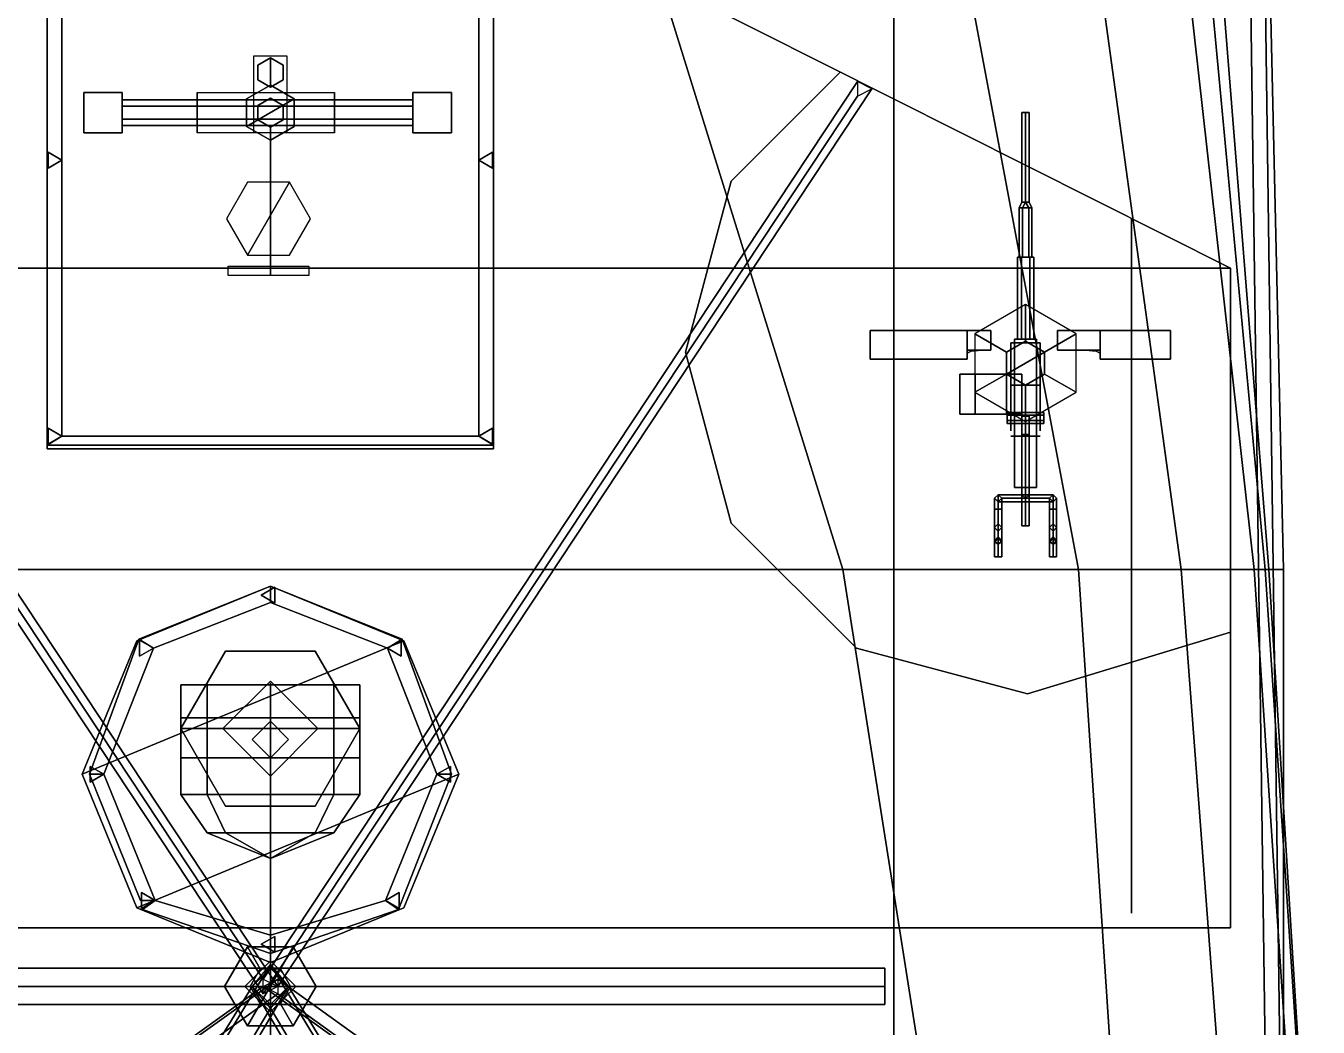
# Model space of a CAD drawing. Header units: millimetres. Extents: x -30 to 5.9, y -44.5 to 49.
# Drawn here: x -1.34 to 5.73, y 9.91 to 15.39 of the extents above; entities that cross this region are included whole.
import ezdxf

# ---------------------------------------------------------------- set-up
doc = ezdxf.new("R2010")
doc.units = ezdxf.units.MM
for name, color, linetype in [('gun', 1, 'Continuous'), ('r2', 6, 'Continuous'), ('radar', 1, 'Continuous'), ('railings', 6, 'Continuous'), ('sleeve', 5, 'Continuous'), ('turret', 2, 'Continuous')]:
    doc.layers.add(name, color=color, linetype=linetype)

msp = doc.modelspace()

# ---------------------------------------------------------------- linework, layer by layer
for points in [[(3.41, 8.38, 6.8), (3.41, 26.74, 7.28), (-3.41, 26.74, 7.28), (-3.41, 8.38, 6.8)], [(3.41, 8.38, 4.28), (3.41, 26.74, 4.54), (3.41, 26.74, 7.28), (3.41, 8.38, 6.8)], [(5.54, 12.41, 4.36), (5.44, 16.79, 4.52), (-5.44, 16.79, 4.52), (-5.54, 12.41, 4.36)], [(1.77, 16.79, -3.32), (3.13, 12.41, -3.32), (-3.13, 12.41, -3.32), (-1.8, 16.79, -3.32)], [(4.42, 12.41, -2.88), (3.13, 12.41, -3.32), (1.77, 16.79, -3.32), (3.6, 16.79, -2.88)], [(4.38, 16.79, -2.34), (4.98, 12.41, -2.41), (4.42, 12.41, -2.88), (3.6, 16.79, -2.88)], [(4.89, 16.79, -1.54), (5.38, 12.41, -1.54), (4.98, 12.41, -2.41), (4.38, 16.79, -2.34)], [(5.03, 16.79, -1.05), (5.44, 12.41, -1.05), (5.38, 12.41, -1.54), (4.89, 16.79, -1.54)], [(5.11, 16.79, 0.85), (5.46, 12.41, 0.85), (5.44, 12.41, -1.05), (5.03, 16.79, -1.05)], [(5.44, 16.79, 4.52), (5.54, 12.41, 4.36), (5.46, 12.41, 0.85), (5.11, 16.79, 0.85)], [(1.22, 13.07, 11.74), (1.22, 16.48, 11.74), (-1.22, 16.48, 11.74), (-1.22, 13.07, 11.74)], [(-1.22, 16.48, 11.74), (-1.22, 16.48, 9.02), (-1.22, 13.07, 9.02), (-1.22, 13.07, 11.74)], [(1.22, 13.07, 9.02), (1.22, 16.48, 9.02), (1.22, 16.48, 11.74), (1.22, 13.07, 11.74)], [(2.29, 15.55, 9.02), (-2.29, 15.55, 9.02), (-5.25, 14.06, 9.02), (5.25, 14.06, 9.02)], [(5.25, 14.06, 9.02), (-5.25, 14.06, 9.02), (-2.29, 15.55, 9.02), (2.29, 15.55, 9.02)], [(5.25, 14.06, 9.02), (2.29, 15.55, 9.02), (2.29, 15.55, 10.49), (5.25, 14.06, 10.49)], [(5.25, 14.06, 10.49), (2.29, 15.55, 10.49), (2.29, 15.55, 9.02), (5.25, 14.06, 9.02)], [(-0.09, 15.22, 12.59), (0.09, 15.22, 12.59), (0.09, 14.8, 12.59), (-0.09, 14.8, 12.59)], [(-0.09, 15.22, 12.8), (0.09, 15.22, 12.8), (0.09, 14.8, 12.8), (-0.09, 14.8, 12.8)], [(-0.0693, 15.09, 12.5), (-0.0693, 15.17, 12.5), (0, 15.21, 12.5), (0, 15.05, 12.5)], [(-0.0693, 15.17, 12.91), (-0.0693, 15.09, 12.91), (0, 15.05, 12.91), (0, 15.21, 12.91)], [(0, 15.21, 12.5), (-0.0693, 15.17, 12.5), (-0.0693, 15.17, 12.91), (0, 15.21, 12.91)], [(0, 15.05, 12.5), (0, 15.21, 12.5), (0.0693, 15.17, 12.5), (0.0693, 15.09, 12.5)], [(0, 15.21, 12.91), (0, 15.05, 12.91), (0.0693, 15.09, 12.91), (0.0693, 15.17, 12.91)], [(0.0693, 15.17, 12.5), (0, 15.21, 12.5), (0, 15.21, 12.91), (0.0693, 15.17, 12.91)], [(-0.0693, 15.17, 12.5), (-0.0693, 15.09, 12.5), (-0.0693, 15.09, 12.91), (-0.0693, 15.17, 12.91)], [(0.0693, 15.09, 12.5), (0.0693, 15.17, 12.5), (0.0693, 15.17, 12.91), (0.0693, 15.09, 12.91)], [(2.5205, 14.535, 10.49), (3.1185, 15.133, 10.49), (3.1185, 15.133, 9.02), (2.5205, 14.535, 9.02)], [(-3.29, 15.08, 10.48), (-3.29, 15, 10.48), (-0.04, 10.09, 23.74), (-0.04, 10.17, 23.74)], [(-3.21, 15.04, 10.48), (-3.29, 15.08, 10.48), (-0.04, 10.17, 23.74), (0.04, 10.13, 23.74)], [(-0.1299, 14.835, 12.17), (0.1299, 14.985, 12.17), (0, 15.06, 12.17), (-0.1299, 14.985, 12.17)], [(0, 15.06, 11.74), (-0.1299, 14.985, 11.74), (-0.1299, 14.985, 12.17), (0, 15.06, 12.17)], [(-0.0693, 15.09, 12.5), (0, 15.05, 12.5), (0, 15.05, 12.91), (-0.0693, 15.09, 12.91)], [(3.21, 15.08, 10.48), (3.21, 15, 10.48), (-0.04, 10.09, 23.74), (-0.04, 10.17, 23.74)], [(3.29, 15.04, 10.48), (3.21, 15.08, 10.48), (-0.04, 10.17, 23.74), (0.04, 10.13, 23.74)], [(0, 15.05, 12.5), (0.0693, 15.09, 12.5), (0.0693, 15.09, 12.91), (0, 15.05, 12.91)], [(0.1299, 14.985, 11.74), (0, 15.06, 11.74), (0, 15.06, 12.17), (0.1299, 14.985, 12.17)], [(-3.29, 15, 10.48), (-3.21, 15.04, 10.48), (0.04, 10.13, 23.74), (-0.04, 10.09, 23.74)], [(-1.02, 14.8, 13.37), (-1.02, 15.02, 13.37), (-1.02, 15.02, 13.15), (-1.02, 14.8, 13.15)], [(-0.81, 14.8, 13.37), (-0.81, 15.02, 13.37), (-1.02, 15.02, 13.37), (-1.02, 14.8, 13.37)], [(-1.02, 15.02, 13.15), (-0.81, 15.02, 13.15), (-0.81, 14.8, 13.15), (-1.02, 14.8, 13.15)], [(-1.02, 15.02, 13.37), (-0.81, 15.02, 13.37), (-0.81, 15.02, 13.15), (-1.02, 15.02, 13.15)], [(-0.81, 14.8, 13.15), (-0.81, 15.02, 13.15), (-0.81, 15.02, 13.37), (-0.81, 14.8, 13.37)], [(-0.4, 15.02, 12.97), (-0.4, 15.02, 13.42), (-0.4, 14.8, 13.42), (-0.4, 14.8, 12.97)], [(-0.4, 15.02, 12.97), (0.35, 15.02, 12.97), (0.35, 14.8, 12.97), (-0.4, 14.8, 12.97)], [(0, 14.76, 12.17), (0.1299, 14.835, 12.17), (0.1299, 14.985, 12.17), (-0.1299, 14.835, 12.17)], [(-0.1299, 14.985, 11.74), (-0.1299, 14.835, 11.74), (-0.1299, 14.835, 12.17), (-0.1299, 14.985, 12.17)], [(0, 14.99, 12.17), (-0.0693, 14.95, 12.17), (-0.0693, 14.95, 12.97), (0, 14.99, 12.97)], [(3.21, 15, 10.48), (3.29, 15.04, 10.48), (0.04, 10.13, 23.74), (-0.04, 10.09, 23.74)], [(0.0693, 14.95, 12.17), (0, 14.99, 12.17), (0, 14.99, 12.97), (0.0693, 14.95, 12.97)], [(0.1299, 14.835, 11.74), (0.1299, 14.985, 11.74), (0.1299, 14.985, 12.17), (0.1299, 14.835, 12.17)], [(0.35, 15.02, 12.97), (0.35, 15.02, 13.42), (0.35, 14.8, 13.42), (0.35, 14.8, 12.97)], [(0.78, 15.02, 13.15), (0.99, 15.02, 13.15), (0.99, 14.8, 13.15), (0.78, 14.8, 13.15)], [(0.78, 14.8, 13.37), (0.78, 15.02, 13.37), (0.78, 15.02, 13.15), (0.78, 14.8, 13.15)], [(0.99, 14.8, 13.37), (0.99, 15.02, 13.37), (0.78, 15.02, 13.37), (0.78, 14.8, 13.37)], [(0.78, 15.02, 13.37), (0.99, 15.02, 13.37), (0.99, 15.02, 13.15), (0.78, 15.02, 13.15)], [(0.99, 14.8, 13.15), (0.99, 15.02, 13.15), (0.99, 15.02, 13.37), (0.99, 14.8, 13.37)], [(-0.81, 14.945, 13.1994), (-0.81, 14.98, 13.26), (0.78, 14.98, 13.26), (0.78, 14.945, 13.1994)], [(-0.81, 14.98, 13.26), (-0.81, 14.945, 13.3206), (0.78, 14.945, 13.3206), (0.78, 14.98, 13.26)], [(-0.81, 14.875, 13.1994), (-0.81, 14.945, 13.1994), (0.78, 14.945, 13.1994), (0.78, 14.875, 13.1994)], [(-0.81, 14.945, 13.3206), (-0.81, 14.875, 13.3206), (0.78, 14.875, 13.3206), (0.78, 14.945, 13.3206)], [(-0.0693, 14.95, 12.17), (-0.0693, 14.87, 12.17), (-0.0693, 14.87, 12.97), (-0.0693, 14.95, 12.97)], [(0.0693, 14.87, 12.17), (0.0693, 14.95, 12.17), (0.0693, 14.95, 12.97), (0.0693, 14.87, 12.97)], [(-0.81, 14.84, 13.26), (-0.81, 14.875, 13.1994), (0.78, 14.875, 13.1994), (0.78, 14.84, 13.26)], [(-0.81, 14.875, 13.3206), (-0.81, 14.84, 13.26), (0.78, 14.84, 13.26), (0.78, 14.875, 13.3206)], [(-0.0693, 14.87, 12.17), (0, 14.83, 12.17), (0, 14.83, 12.97), (-0.0693, 14.87, 12.97)], [(0, 14.83, 12.17), (0.0693, 14.87, 12.17), (0.0693, 14.87, 12.97), (0, 14.83, 12.97)], [(-1.02, 14.8, 13.15), (-0.81, 14.8, 13.15), (-0.81, 14.8, 13.37), (-1.02, 14.8, 13.37)], [(-0.1299, 14.835, 11.74), (0, 14.76, 11.74), (0, 14.76, 12.17), (-0.1299, 14.835, 12.17)], [(0, 14.76, 11.74), (0.1299, 14.835, 11.74), (0.1299, 14.835, 12.17), (0, 14.76, 12.17)], [(0, 14.83, 12.32), (0, 14.74, 12.32), (0, 14.74, 12.25), (0, 14.83, 12.25)], [(0.78, 14.8, 13.15), (0.99, 14.8, 13.15), (0.99, 14.8, 13.37), (0.78, 14.8, 13.37)], [(0, 14.74, 12.32), (0, 14.41, 12.43), (0, 14.32, 12.43), (0, 14.74, 12.25)], [(-0.125, 14.5292, 12.43), (-0.24, 14.33, 12.43), (-0.125, 14.1308, 12.43), (0.105, 14.5292, 12.43)], [(0.105, 14.5292, 12.43), (-0.125, 14.1308, 12.43), (0.105, 14.1308, 12.43), (0.22, 14.33, 12.43)], [(2.27, 13.6, 10.49), (2.5205, 14.535, 10.49), (2.5205, 14.535, 9.02), (2.27, 13.6, 9.02)], [(0, 14.32, 12.43), (0, 14.07, 12.43), (0, 14.03, 12.41), (0, 14.39, 12.4)], [(4.71, 14.14, 4.36), (4.71, 14.33, 4.36), (4.71, 14.33, 9.02), (4.71, 14.14, 9.02)], [(4.71, 14.14, 9.02), (4.71, 14.33, 9.02), (4.71, 14.33, 4.36), (4.71, 14.14, 4.36)], [(4.71, 14.14, 4.64), (4.71, 14.14, 4.85), (4.71, 12.55, 6.9), (4.71, 12.55, 6.67)], [(4.71, 12.55, 6.67), (4.71, 12.55, 6.9), (4.71, 14.14, 4.85), (4.71, 14.14, 4.64)], [(4.71, 14.14, 6.59), (4.71, 14.14, 6.82), (4.71, 12.55, 4.77), (4.71, 12.55, 4.56)], [(4.71, 12.55, 4.56), (4.71, 12.55, 4.77), (4.71, 14.14, 6.82), (4.71, 14.14, 6.59)], [(4.71, 14.14, 8.79), (4.71, 14.14, 9.02), (4.71, 12.55, 6.97), (4.71, 12.55, 6.76)], [(4.71, 12.55, 6.76), (4.71, 12.55, 6.97), (4.71, 14.14, 9.02), (4.71, 14.14, 8.79)], [(4.71, 14.14, 6.84), (4.71, 14.14, 7.05), (4.71, 12.55, 9.02), (4.71, 12.55, 8.87)], [(4.71, 12.55, 8.87), (4.71, 12.55, 9.02), (4.71, 14.14, 7.05), (4.71, 14.14, 6.84)], [(0.21, 14.02, 12.93), (-0.23, 14.02, 12.93), (-0.23, 14.07, 12.65), (0.21, 14.07, 12.65)], [(0, 14.07, 12.43), (0, 14.07, 12.65), (0, 14.02, 12.93), (0, 14.03, 12.41)], [(5.25, 14.06, 9.02), (-5.25, 14.06, 9.02), (-5.25, 10.45, 9.02), (5.25, 10.45, 9.02)], [(5.25, 10.45, 9.02), (-5.25, 10.45, 9.02), (-5.25, 14.06, 9.02), (5.25, 14.06, 9.02)], [(5.25, 10.45, 10.49), (5.25, 14.06, 10.49), (5.25, 14.06, 9.02), (5.25, 10.45, 9.02)], [(5.25, 10.45, 9.02), (5.25, 14.06, 9.02), (5.25, 14.06, 10.49), (5.25, 10.45, 10.49)], [(4.0261, 13.6, 10.56), (4.13, 13.66, 10.56), (4.13, 13.86, 9.02), (3.8529, 13.7, 9.02)], [(4.13, 13.66, 10.56), (4.2339, 13.6, 10.56), (4.4071, 13.7, 9.02), (4.13, 13.86, 9.02)], [(4.0261, 13.48, 10.56), (4.0261, 13.6, 10.56), (3.8529, 13.7, 9.02), (3.8529, 13.38, 9.02)], [(4.2339, 13.6, 10.56), (4.2339, 13.48, 10.56), (4.4071, 13.38, 9.02), (4.4071, 13.7, 9.02)], [(2.5205, 12.665, 10.49), (2.27, 13.6, 10.49), (2.27, 13.6, 9.02), (2.5205, 12.665, 9.02)], [(4.13, 13.42, 10.56), (4.0261, 13.48, 10.56), (3.8529, 13.38, 9.02), (4.13, 13.22, 9.02)], [(4.2339, 13.48, 10.56), (4.13, 13.42, 10.56), (4.13, 13.22, 9.02), (4.4071, 13.38, 9.02)], [(-1.22, 13.07, 11.74), (-1.22, 13.07, 9.02), (1.22, 13.07, 9.02), (1.22, 13.07, 11.74)], [(3.205, 11.9805, 10.49), (2.5205, 12.665, 10.49), (2.5205, 12.665, 9.02), (3.205, 11.9805, 9.02)], [(4.71, 12.36, 9.02), (4.71, 12.55, 9.02), (4.71, 12.55, 4.36), (4.71, 12.36, 4.36)], [(4.71, 12.36, 4.36), (4.71, 12.55, 4.36), (4.71, 12.55, 9.02), (4.71, 12.36, 9.02)], [(5.54, 8.04, 4.36), (5.54, 12.41, 4.36), (-5.54, 12.41, 4.36), (-5.54, 8.04, 4.36)], [(3.13, 12.41, -3.32), (3.82, 8.04, -3.32), (-3.82, 8.04, -3.32), (-3.13, 12.41, -3.32)], [(4.71, 8.04, -3.18), (3.82, 8.04, -3.32), (3.13, 12.41, -3.32), (4.42, 12.41, -2.88)], [(4.98, 12.41, -2.41), (5.31, 8.04, -2.83), (4.71, 8.04, -3.18), (4.42, 12.41, -2.88)], [(5.38, 12.41, -1.54), (5.67, 8.04, -1.94), (5.31, 8.04, -2.83), (4.98, 12.41, -2.41)], [(5.44, 12.41, -1.05), (5.73, 8.04, -1.05), (5.67, 8.04, -1.94), (5.38, 12.41, -1.54)], [(5.46, 12.41, 0.85), (5.73, 8.04, 0.85), (5.73, 8.04, -1.05), (5.44, 12.41, -1.05)], [(5.54, 12.41, 4.36), (5.54, 8.04, 4.36), (5.73, 8.04, 0.85), (5.46, 12.41, 0.85)], [(0.73, 12.02, 12.43), (-1.03, 11.29, 12.43), (-0.73, 12.02, 12.43), (0, 12.32, 12.43)], [(0, 12.32, 12.43), (-0.73, 12.02, 12.43), (-1.03, 11.29, 12.43), (0.73, 12.02, 12.43)], [(4.71, 12.36, 6.59), (4.71, 12.36, 6.82), (4.71, 10.72, 4.77), (4.71, 10.72, 4.56)], [(4.71, 10.72, 4.56), (4.71, 10.72, 4.77), (4.71, 12.36, 6.82), (4.71, 12.36, 6.59)], [(4.71, 12.36, 4.52), (4.71, 12.36, 4.73), (4.71, 10.72, 6.78), (4.71, 10.72, 6.55)], [(4.71, 10.72, 6.55), (4.71, 10.72, 6.78), (4.71, 12.36, 4.73), (4.71, 12.36, 4.52)], [(4.71, 12.36, 6.72), (4.71, 12.36, 6.93), (4.71, 10.72, 9.02), (4.71, 10.72, 8.75)], [(4.71, 10.72, 8.75), (4.71, 10.72, 9.02), (4.71, 12.36, 6.93), (4.71, 12.36, 6.72)], [(4.71, 12.36, 8.79), (4.71, 12.36, 9.02), (4.71, 10.72, 6.97), (4.71, 10.72, 6.76)], [(4.71, 10.72, 6.76), (4.71, 10.72, 6.97), (4.71, 12.36, 9.02), (4.71, 12.36, 8.79)], [(0.73, 12.02, 12.43), (-1.03, 11.29, 12.43), (-0.73, 10.56, 12.43), (1.03, 11.29, 12.43)], [(1.03, 11.29, 12.43), (-0.73, 10.56, 12.43), (-1.03, 11.29, 12.43), (0.73, 12.02, 12.43)], [(5.25, 12.0678, 10.49), (4.14, 11.73, 10.49), (4.14, 11.73, 9.02), (5.25, 12.0678, 9.02)], [(-0.245, 11.9644, 25.03), (-0.49, 11.54, 25.03), (-0.49, 11.54, 25.63), (-0.245, 11.9644, 25.63)], [(0.245, 11.9644, 25.63), (-0.245, 11.9644, 25.63), (-0.49, 11.54, 25.63), (0.49, 11.54, 25.63)], [(0.49, 11.54, 25.03), (-0.49, 11.54, 25.03), (-0.245, 11.9644, 25.03), (0.245, 11.9644, 25.03)], [(0.245, 11.9644, 25.03), (-0.245, 11.9644, 25.03), (-0.245, 11.9644, 25.63), (0.245, 11.9644, 25.63)], [(0.49, 11.54, 25.03), (0.245, 11.9644, 25.03), (0.245, 11.9644, 25.63), (0.49, 11.54, 25.63)], [(4.14, 11.73, 10.49), (3.205, 11.9805, 10.49), (3.205, 11.9805, 9.02), (4.14, 11.73, 9.02)], [(-0.3465, 11.18, 13.6135), (-0.49, 11.18, 13.96), (-0.49, 11.78, 13.96), (-0.3465, 11.78, 13.6135)], [(-0.3465, 11.78, 14.3065), (0.49, 11.78, 13.96), (0.3465, 11.78, 13.6135), (-0.49, 11.78, 13.96)], [(-0.49, 11.78, 13.96), (0.3465, 11.78, 13.6135), (0, 11.78, 13.47), (-0.3465, 11.78, 13.6135)], [(-0.49, 11.18, 13.96), (-0.3465, 11.18, 14.3065), (-0.3465, 11.78, 14.3065), (-0.49, 11.78, 13.96)], [(0, 11.18, 13.47), (-0.3465, 11.18, 13.6135), (-0.3465, 11.78, 13.6135), (0, 11.78, 13.47)], [(-0.3465, 11.18, 14.3065), (0, 11.18, 14.45), (0, 11.78, 14.45), (-0.3465, 11.78, 14.3065)], [(0, 11.78, 14.45), (0.3465, 11.78, 14.3065), (0.49, 11.78, 13.96), (-0.3465, 11.78, 14.3065)], [(0, 11.8, 24.64), (-0.26, 11.54, 24.64), (-0.26, 11.54, 25.03), (0, 11.8, 25.03)], [(0, 11.8, 24.64), (0.26, 11.54, 24.64), (0, 11.28, 24.64), (-0.26, 11.54, 24.64)], [(0.26, 11.54, 24.64), (0, 11.8, 24.64), (0, 11.8, 25.03), (0.26, 11.54, 25.03)], [(0, 10.2342, 24.76), (0, 11.79, 24.76), (0, 11.79, 24.64), (0, 10.236, 23.8929)], [(0, 10.236, 23.8929), (0, 11.79, 24.64), (0, 11.79, 24.76), (0, 10.2342, 24.76)], [(0, 10.2599, 11.88), (0, 11.24, 12.43), (0, 11.78, 12.43), (0, 10.2604, 11.6687)], [(0, 10.2604, 11.6687), (0, 11.78, 12.43), (0, 11.24, 12.43), (0, 10.2599, 11.88)], [(0.3465, 11.18, 13.6135), (0, 11.18, 13.47), (0, 11.78, 13.47), (0.3465, 11.78, 13.6135)], [(0, 11.18, 14.45), (0.3465, 11.18, 14.3065), (0.3465, 11.78, 14.3065), (0, 11.78, 14.45)], [(0.49, 11.18, 13.96), (0.3465, 11.18, 13.6135), (0.3465, 11.78, 13.6135), (0.49, 11.78, 13.96)], [(0.3465, 11.18, 14.3065), (0.49, 11.18, 13.96), (0.49, 11.78, 13.96), (0.3465, 11.78, 14.3065)], [(-0.49, 11.38, 14.04), (-0.49, 11.6, 14.04), (-0.49, 11.6, 13.43), (-0.49, 11.38, 13.43)], [(-0.49, 11.38, 13.43), (-0.49, 11.6, 13.43), (-0.49, 11.6, 14.04), (-0.49, 11.38, 14.04)], [(-0.49, 11.38, 13.43), (-0.49, 11.6, 13.43), (0.49, 11.6, 13.43), (0.49, 11.38, 13.43)], [(0.49, 11.38, 13.43), (0.49, 11.6, 13.43), (-0.49, 11.6, 13.43), (-0.49, 11.38, 13.43)], [(0.49, 11.38, 13.43), (0.49, 11.6, 13.43), (0.49, 11.6, 14.04), (0.49, 11.38, 14.04)], [(0.49, 11.38, 14.04), (0.49, 11.6, 14.04), (0.49, 11.6, 13.43), (0.49, 11.38, 13.43)], [(-0.49, 11.54, 25.03), (-0.245, 11.1156, 25.03), (-0.245, 11.1156, 25.63), (-0.49, 11.54, 25.63)], [(0.49, 11.54, 25.63), (-0.49, 11.54, 25.63), (-0.245, 11.1156, 25.63), (0.245, 11.1156, 25.63)], [(0.245, 11.1156, 25.03), (-0.245, 11.1156, 25.03), (-0.49, 11.54, 25.03), (0.49, 11.54, 25.03)], [(-0.26, 11.54, 24.64), (0, 11.28, 24.64), (0, 11.28, 25.03), (-0.26, 11.54, 25.03)], [(0, 11.58, 12.43), (-0.1, 11.48, 12.43), (-0.1, 11.48, 13.43), (0, 11.58, 13.43)], [(0.1, 11.48, 12.43), (0, 11.58, 12.43), (0, 11.58, 13.43), (0.1, 11.48, 13.43)], [(0, 11.28, 24.64), (0.26, 11.54, 24.64), (0.26, 11.54, 25.03), (0, 11.28, 25.03)], [(0.245, 11.1156, 25.03), (0.49, 11.54, 25.03), (0.49, 11.54, 25.63), (0.245, 11.1156, 25.63)], [(-0.1, 11.48, 12.43), (0, 11.38, 12.43), (0, 11.38, 13.43), (-0.1, 11.48, 13.43)], [(0, 11.38, 12.43), (0.1, 11.48, 12.43), (0.1, 11.48, 13.43), (0, 11.38, 13.43)], [(0.73, 10.56, 12.43), (0, 10.26, 12.43), (-0.73, 10.56, 12.43), (1.03, 11.29, 12.43)], [(1.03, 11.29, 12.43), (-0.73, 10.56, 12.43), (0, 10.26, 12.43), (0.73, 10.56, 12.43)], [(-0.3465, 10.97, 13.96), (-0.49, 11.18, 13.96), (-0.3465, 11.18, 13.6135), (-0.245, 10.97, 13.715)], [(-0.245, 10.97, 14.205), (-0.3465, 11.18, 14.3065), (-0.49, 11.18, 13.96), (-0.3465, 10.97, 13.96)], [(-0.245, 10.97, 13.715), (-0.3465, 11.18, 13.6135), (0, 11.18, 13.47), (0, 10.97, 13.6135)], [(0, 10.97, 14.3065), (0, 11.18, 14.45), (-0.3465, 11.18, 14.3065), (-0.245, 10.97, 14.205)], [(0, 10.97, 13.6135), (0, 11.18, 13.47), (0.3465, 11.18, 13.6135), (0.245, 10.97, 13.715)], [(0.245, 10.97, 14.205), (0.3465, 11.18, 14.3065), (0, 11.18, 14.45), (0, 10.97, 14.3065)], [(0.245, 10.97, 13.715), (0.3465, 11.18, 13.6135), (0.49, 11.18, 13.96), (0.3465, 10.97, 13.96)], [(0.3465, 10.97, 13.96), (0.49, 11.18, 13.96), (0.3465, 11.18, 14.3065), (0.245, 10.97, 14.205)], [(-0.245, 11.1156, 25.03), (0.245, 11.1156, 25.03), (0.245, 11.1156, 25.63), (-0.245, 11.1156, 25.63)], [(0, 10.2431, 20.3326), (0, 11.15, 20.66), (0, 11.15, 20.78), (0, 10.2422, 20.78)], [(0, 10.2422, 20.78), (0, 11.15, 20.78), (0, 11.15, 20.66), (0, 10.2431, 20.3326)], [(0, 10.83, 13.96), (-0.3465, 10.97, 13.96), (-0.245, 10.97, 13.715), (0, 10.83, 13.96)], [(0, 10.83, 13.96), (-0.245, 10.97, 14.205), (-0.3465, 10.97, 13.96), (0, 10.83, 13.96)], [(0, 10.83, 13.96), (-0.245, 10.97, 13.715), (0, 10.97, 13.6135), (0, 10.83, 13.96)], [(0, 10.83, 13.96), (0, 10.97, 14.3065), (-0.245, 10.97, 14.205), (0, 10.83, 13.96)], [(0, 10.83, 13.96), (0, 10.97, 13.6135), (0.245, 10.97, 13.715), (0, 10.83, 13.96)], [(0, 10.83, 13.96), (0.245, 10.97, 13.715), (0.3465, 10.97, 13.96), (0, 10.83, 13.96)], [(0, 10.83, 13.96), (0.3465, 10.97, 13.96), (0.245, 10.97, 14.205), (0, 10.83, 13.96)], [(0, 10.83, 13.96), (0.245, 10.97, 14.205), (0, 10.97, 14.3065), (0, 10.83, 13.96)], [(4.71, 10.53, 4.36), (4.71, 10.72, 4.36), (4.71, 10.72, 9.02), (4.71, 10.53, 9.02)], [(4.71, 10.53, 9.02), (4.71, 10.72, 9.02), (4.71, 10.72, 4.36), (4.71, 10.53, 4.36)], [(5.25, 10.45, 10.49), (-5.25, 10.45, 10.49), (-5.25, 10.45, 9.02), (5.25, 10.45, 9.02)], [(5.25, 10.45, 9.02), (-5.25, 10.45, 9.02), (-5.25, 10.45, 10.49), (5.25, 10.45, 10.49)], [(-0.125, 10.3465, 26.89), (-0.25, 10.13, 26.89), (-0.25, 10.13, 27.39), (-0.125, 10.3465, 27.39)], [(-0.125, 10.3465, 27.39), (-0.25, 10.13, 27.39), (-0.11, 10.13, 27.64), (-0.055, 10.2253, 27.64)], [(-0.25, 10.13, 26.89), (-0.125, 10.3465, 26.89), (0.125, 10.3465, 26.89), (-0.125, 9.9135, 26.89)], [(0.125, 10.3465, 26.89), (-0.125, 10.3465, 26.89), (-0.125, 10.3465, 27.39), (0.125, 10.3465, 27.39)], [(0.125, 10.3465, 27.39), (-0.125, 10.3465, 27.39), (-0.055, 10.2253, 27.64), (0.055, 10.2253, 27.64)], [(-0.125, 9.9135, 26.89), (0.125, 10.3465, 26.89), (0.25, 10.13, 26.89), (0.125, 9.9135, 26.89)], [(0.25, 10.13, 27.39), (0.125, 10.3465, 27.39), (0.055, 10.2253, 27.64), (0.11, 10.13, 27.64)], [(0.25, 10.13, 26.89), (0.125, 10.3465, 26.89), (0.125, 10.3465, 27.39), (0.25, 10.13, 27.39)], [(-2.01, 6.93, 6.8), (-2.15, 6.79, 6.8), (-0.1, 10.13, 12.43), (0, 10.25, 12.43)], [(-1.87, 6.79, 6.8), (-2.01, 6.93, 6.8), (0, 10.25, 12.43), (0.1, 10.13, 12.43)], [(0, 10.27, 6.84), (-0.14, 10.13, 6.84), (-0.1, 10.13, 26.89), (0, 10.23, 26.89)], [(2.01, 6.93, 6.8), (1.87, 6.79, 6.8), (-0.1, 10.13, 12.43), (0, 10.25, 12.43)], [(0.14, 10.13, 6.84), (0, 10.27, 6.84), (0, 10.23, 26.89), (0.1, 10.13, 26.89)], [(2.15, 6.79, 6.8), (2.01, 6.93, 6.8), (0, 10.25, 12.43), (0.1, 10.13, 12.43)], [(-4.36, 10.23, 23.71), (-4.36, 10.13, 23.81), (3.36, 10.13, 23.81), (3.36, 10.23, 23.71)], [(-4.36, 10.13, 23.61), (-4.36, 10.23, 23.71), (3.36, 10.23, 23.71), (3.36, 10.13, 23.61)], [(3.36, 10.23, 23.71), (3.36, 10.13, 23.81), (3.36, 10.03, 23.71), (3.36, 10.13, 23.61)], [(-4.365, 7.0233, 4.36), (-4.44, 6.98, 4.36), (-0.04, 10.13, 23.74), (0.04, 10.17, 23.74)], [(-4.44, 6.98, 4.36), (-4.365, 6.9367, 4.36), (0.04, 10.09, 23.74), (-0.04, 10.13, 23.74)], [(-4.365, 6.9367, 4.36), (-4.365, 7.0233, 4.36), (0.04, 10.17, 23.74), (0.04, 10.09, 23.74)], [(-4.36, 10.13, 23.81), (-4.36, 10.03, 23.71), (3.36, 10.03, 23.71), (3.36, 10.13, 23.81)], [(-4.36, 10.03, 23.71), (-4.36, 10.13, 23.61), (3.36, 10.13, 23.61), (3.36, 10.03, 23.71)], [(-2.15, 6.79, 6.8), (-2.01, 6.65, 6.8), (0, 10.01, 12.43), (-0.1, 10.13, 12.43)], [(-2.01, 6.65, 6.8), (-1.87, 6.79, 6.8), (0.1, 10.13, 12.43), (0, 10.01, 12.43)], [(-0.25, 10.13, 26.89), (-0.125, 9.9135, 26.89), (-0.125, 9.9135, 27.39), (-0.25, 10.13, 27.39)], [(-0.25, 10.13, 27.39), (-0.125, 9.9135, 27.39), (-0.055, 10.0347, 27.64), (-0.11, 10.13, 27.64)], [(-0.14, 10.13, 6.84), (0, 9.99, 6.84), (0, 10.03, 26.89), (-0.1, 10.13, 26.89)], [(1.87, 6.79, 6.8), (2.01, 6.65, 6.8), (0, 10.01, 12.43), (-0.1, 10.13, 12.43)], [(4.415, 7.0233, 4.36), (4.34, 6.98, 4.36), (-0.04, 10.13, 23.74), (0.04, 10.17, 23.74)], [(4.34, 6.98, 4.36), (4.415, 6.9367, 4.36), (0.04, 10.09, 23.74), (-0.04, 10.13, 23.74)], [(0, 9.99, 6.84), (0.14, 10.13, 6.84), (0.1, 10.13, 26.89), (0, 10.03, 26.89)], [(2.01, 6.65, 6.8), (2.15, 6.79, 6.8), (0.1, 10.13, 12.43), (0, 10.01, 12.43)], [(4.415, 6.9367, 4.36), (4.415, 7.0233, 4.36), (0.04, 10.17, 23.74), (0.04, 10.09, 23.74)], [(0.125, 9.9135, 27.39), (0.25, 10.13, 27.39), (0.11, 10.13, 27.64), (0.055, 10.0347, 27.64)], [(0.125, 9.9135, 26.89), (0.25, 10.13, 26.89), (0.25, 10.13, 27.39), (0.125, 9.9135, 27.39)], [(-0.125, 9.9135, 27.39), (0.125, 9.9135, 27.39), (0.055, 10.0347, 27.64), (-0.055, 10.0347, 27.64)], [(-0.125, 9.9135, 26.89), (0.125, 9.9135, 26.89), (0.125, 9.9135, 27.39), (-0.125, 9.9135, 27.39)]]:
    msp.add_3dface(points)
at = {"layer": 'gun'}
for points in [[(4.13, 14.91, 10.81), (4.11, 14.91, 10.79), (4.11, 14.42, 10.79), (4.13, 14.42, 10.81)], [(4.11, 14.91, 10.79), (4.13, 14.91, 10.77), (4.13, 14.42, 10.77), (4.11, 14.42, 10.79)], [(4.15, 14.91, 10.79), (4.13, 14.91, 10.77), (4.11, 14.91, 10.79), (4.13, 14.91, 10.81)], [(4.15, 14.91, 10.79), (4.13, 14.91, 10.81), (4.13, 14.42, 10.81), (4.15, 14.42, 10.79)], [(4.13, 14.91, 10.77), (4.15, 14.91, 10.79), (4.15, 14.42, 10.79), (4.13, 14.42, 10.77)]]:
    msp.add_3dface(points, dxfattribs=at)
at = {"layer": 'r2'}
for points in [[(-1.22, 13.09, 12.71), (-1.22, 16.47, 12.71), (-1.14, 16.42, 12.71), (-1.14, 13.14, 12.71)], [(-1.14, 13.14, 12.71), (-1.14, 16.42, 12.71), (-1.22, 16.47, 12.71), (-1.22, 13.09, 12.71)], [(-1.215, 14.6067, 11.74), (-1.215, 14.6933, 11.74), (-1.215, 14.6933, 12.71), (-1.215, 14.6067, 12.71)], [(-1.215, 14.6933, 11.74), (-1.14, 14.65, 11.74), (-1.14, 14.65, 12.71), (-1.215, 14.6933, 12.71)], [(-1.14, 14.65, 11.74), (-1.215, 14.6067, 11.74), (-1.215, 14.6067, 12.71), (-1.14, 14.65, 12.71)], [(-1.215, 13.0967, 11.74), (-1.215, 13.1833, 11.74), (-1.215, 13.1833, 12.71), (-1.215, 13.0967, 12.71)], [(-1.215, 13.1833, 11.74), (-1.14, 13.14, 11.74), (-1.14, 13.14, 12.71), (-1.215, 13.1833, 12.71)], [(-1.14, 13.14, 11.74), (-1.215, 13.0967, 11.74), (-1.215, 13.0967, 12.71), (-1.14, 13.14, 12.71)], [(-0.91, 11.29, 13.4), (-0.64, 11.98, 13.4), (-0.72, 12.03, 13.4), (-0.99, 11.29, 13.4)], [(-0.99, 11.29, 13.4), (-0.72, 12.03, 13.4), (-0.64, 11.98, 13.4), (-0.91, 11.29, 13.4)], [(-0.715, 12.0233, 12.43), (-0.64, 11.98, 12.43), (-0.64, 11.98, 13.4), (-0.715, 12.0233, 13.4)], [(-0.715, 11.9367, 12.43), (-0.715, 12.0233, 12.43), (-0.715, 12.0233, 13.4), (-0.715, 11.9367, 13.4)], [(-0.64, 11.98, 12.43), (-0.715, 11.9367, 12.43), (-0.715, 11.9367, 13.4), (-0.64, 11.98, 13.4)], [(-0.985, 11.3333, 12.43), (-0.91, 11.29, 12.43), (-0.91, 11.29, 13.4), (-0.985, 11.3333, 13.4)], [(-0.985, 11.2467, 12.43), (-0.985, 11.3333, 12.43), (-0.985, 11.3333, 13.4), (-0.985, 11.2467, 13.4)], [(-0.71, 10.6, 13.4), (-0.99, 11.29, 13.4), (-0.91, 11.29, 13.4), (-0.63, 10.6, 13.4)], [(-0.63, 10.6, 13.4), (-0.91, 11.29, 13.4), (-0.99, 11.29, 13.4), (-0.71, 10.6, 13.4)], [(-0.91, 11.29, 12.43), (-0.985, 11.2467, 12.43), (-0.985, 11.2467, 13.4), (-0.91, 11.29, 13.4)], [(-0.705, 10.6433, 12.43), (-0.63, 10.6, 12.43), (-0.63, 10.6, 13.4), (-0.705, 10.6433, 13.4)], [(-0.705, 10.5567, 12.43), (-0.705, 10.6433, 12.43), (-0.705, 10.6433, 13.4), (-0.705, 10.5567, 13.4)], [(-0.63, 10.6, 12.43), (-0.705, 10.5567, 12.43), (-0.705, 10.5567, 13.4), (-0.63, 10.6, 13.4)]]:
    msp.add_3dface(points, dxfattribs=at)
at = {"layer": 'radar'}
for points in [[(0, 8.73, 29.56), (0, 11.44, 29.56), (0, 11.44, 27.93), (0, 8.73, 27.93)], [(0, 8.73, 27.93), (0, 11.44, 27.93), (0, 11.44, 29.56), (0, 8.73, 29.56)], [(-0.055, 10.2253, 27.64), (-0.11, 10.13, 27.64), (-0.11, 10.13, 28.33), (-0.055, 10.2253, 28.33)], [(-0.055, 10.0347, 28.33), (0.055, 10.2253, 28.33), (-0.055, 10.2253, 28.33), (-0.11, 10.13, 28.33)], [(0.055, 10.2253, 27.64), (-0.055, 10.2253, 27.64), (-0.055, 10.2253, 28.33), (0.055, 10.2253, 28.33)], [(0.055, 10.0347, 28.33), (0.11, 10.13, 28.33), (0.055, 10.2253, 28.33), (-0.055, 10.0347, 28.33)], [(0.11, 10.13, 27.64), (0.055, 10.2253, 27.64), (0.055, 10.2253, 28.33), (0.11, 10.13, 28.33)], [(-0.11, 10.13, 27.64), (-0.055, 10.0347, 27.64), (-0.055, 10.0347, 28.33), (-0.11, 10.13, 28.33)], [(0.055, 10.0347, 27.64), (0.11, 10.13, 27.64), (0.11, 10.13, 28.33), (0.055, 10.0347, 28.33)], [(-0.055, 10.0347, 27.64), (0.055, 10.0347, 27.64), (0.055, 10.0347, 28.33), (-0.055, 10.0347, 28.33)]]:
    msp.add_3dface(points, dxfattribs=at)
at = {"layer": 'railings'}
for points in [[(1.14, 13.14, 12.71), (1.14, 16.42, 12.71), (1.22, 16.47, 12.71), (1.22, 13.09, 12.71)], [(1.22, 13.09, 12.71), (1.22, 16.47, 12.71), (1.14, 16.42, 12.71), (1.14, 13.14, 12.71)], [(5.52, 9.77, 5.64), (5.44, 15.63, 5.75), (5.36, 15.63, 5.75), (5.44, 9.77, 5.64)], [(5.44, 9.77, 5.64), (5.36, 15.63, 5.75), (5.44, 15.63, 5.75), (5.52, 9.77, 5.64)], [(1.215, 14.6933, 11.74), (1.14, 14.65, 11.74), (1.14, 14.65, 12.71), (1.215, 14.6933, 12.71)], [(1.14, 14.65, 11.74), (1.215, 14.6067, 11.74), (1.215, 14.6067, 12.71), (1.14, 14.65, 12.71)], [(1.215, 14.6067, 11.74), (1.215, 14.6933, 11.74), (1.215, 14.6933, 12.71), (1.215, 14.6067, 12.71)], [(1.215, 13.1833, 11.74), (1.14, 13.14, 11.74), (1.14, 13.14, 12.71), (1.215, 13.1833, 12.71)], [(1.215, 13.0967, 11.74), (1.215, 13.1833, 11.74), (1.215, 13.1833, 12.71), (1.215, 13.0967, 12.71)], [(-1.22, 13.09, 12.71), (1.22, 13.09, 12.71), (1.14, 13.14, 12.71), (-1.14, 13.14, 12.71)], [(-1.14, 13.14, 12.71), (1.14, 13.14, 12.71), (1.22, 13.09, 12.71), (-1.22, 13.09, 12.71)], [(1.14, 13.14, 11.74), (1.215, 13.0967, 11.74), (1.215, 13.0967, 12.71), (1.14, 13.14, 12.71)], [(-0.72, 12.03, 13.4), (0, 12.32, 13.4), (0, 12.23, 13.4), (-0.64, 11.98, 13.4)], [(-0.64, 11.98, 13.4), (0, 12.23, 13.4), (0, 12.32, 13.4), (-0.72, 12.03, 13.4)], [(0.025, 12.3133, 12.43), (-0.05, 12.27, 12.43), (-0.05, 12.27, 13.4), (0.025, 12.3133, 13.4)], [(0.64, 11.98, 13.4), (0, 12.23, 13.4), (0, 12.32, 13.4), (0.72, 12.03, 13.4)], [(0.72, 12.03, 13.4), (0, 12.32, 13.4), (0, 12.23, 13.4), (0.64, 11.98, 13.4)], [(0.025, 12.2267, 12.43), (0.025, 12.3133, 12.43), (0.025, 12.3133, 13.4), (0.025, 12.2267, 13.4)], [(-0.05, 12.27, 12.43), (0.025, 12.2267, 12.43), (0.025, 12.2267, 13.4), (-0.05, 12.27, 13.4)], [(0.99, 11.29, 13.4), (0.72, 12.03, 13.4), (0.64, 11.98, 13.4), (0.91, 11.29, 13.4)], [(0.91, 11.29, 13.4), (0.64, 11.98, 13.4), (0.72, 12.03, 13.4), (0.99, 11.29, 13.4)], [(0.715, 12.0233, 12.43), (0.64, 11.98, 12.43), (0.64, 11.98, 13.4), (0.715, 12.0233, 13.4)], [(0.715, 11.9367, 12.43), (0.715, 12.0233, 12.43), (0.715, 12.0233, 13.4), (0.715, 11.9367, 13.4)], [(0.64, 11.98, 12.43), (0.715, 11.9367, 12.43), (0.715, 11.9367, 13.4), (0.64, 11.98, 13.4)], [(0.985, 11.3333, 12.43), (0.91, 11.29, 12.43), (0.91, 11.29, 13.4), (0.985, 11.3333, 13.4)], [(0.985, 11.2467, 12.43), (0.985, 11.3333, 12.43), (0.985, 11.3333, 13.4), (0.985, 11.2467, 13.4)], [(0.7, 10.55, 13.4), (0.99, 11.29, 13.4), (0.91, 11.29, 13.4), (0.63, 10.6, 13.4)], [(0.63, 10.6, 13.4), (0.91, 11.29, 13.4), (0.99, 11.29, 13.4), (0.7, 10.55, 13.4)], [(0.91, 11.29, 12.43), (0.985, 11.2467, 12.43), (0.985, 11.2467, 13.4), (0.91, 11.29, 13.4)], [(0.705, 10.6433, 12.43), (0.63, 10.6, 12.43), (0.63, 10.6, 13.4), (0.705, 10.6433, 13.4)], [(0.705, 10.5567, 12.43), (0.705, 10.6433, 12.43), (0.705, 10.6433, 13.4), (0.705, 10.5567, 13.4)], [(0, 10.41, 13.4), (-0.63, 10.6, 13.4), (-0.7, 10.55, 13.4), (0, 10.31, 13.4)], [(0, 10.31, 13.4), (-0.7, 10.55, 13.4), (-0.63, 10.6, 13.4), (0, 10.41, 13.4)], [(0, 10.31, 13.4), (0.7, 10.55, 13.4), (0.63, 10.6, 13.4), (0, 10.41, 13.4)], [(0, 10.41, 13.4), (0.63, 10.6, 13.4), (0.7, 10.55, 13.4), (0, 10.31, 13.4)], [(0.63, 10.6, 12.43), (0.705, 10.5567, 12.43), (0.705, 10.5567, 13.4), (0.63, 10.6, 13.4)], [(0.025, 10.4033, 12.43), (-0.05, 10.36, 12.43), (-0.05, 10.36, 13.4), (0.025, 10.4033, 13.4)], [(0.025, 10.3167, 12.43), (0.025, 10.4033, 12.43), (0.025, 10.4033, 13.4), (0.025, 10.3167, 13.4)], [(-0.05, 10.36, 12.43), (0.025, 10.3167, 12.43), (0.025, 10.3167, 13.4), (-0.05, 10.36, 13.4)]]:
    msp.add_3dface(points, dxfattribs=at)
at = {"layer": 'sleeve'}
for points in [[(4.13, 14.42, 10.81), (4.11, 14.42, 10.79), (4.095, 14.39, 10.79), (4.1125, 14.39, 10.8203)], [(4.11, 14.42, 10.79), (4.13, 14.42, 10.77), (4.1125, 14.39, 10.7597), (4.095, 14.39, 10.79)], [(4.13, 14.42, 10.81), (4.13, 14.42, 10.81), (4.1125, 14.39, 10.8203), (4.1475, 14.39, 10.8203)], [(4.13, 14.42, 10.77), (4.13, 14.42, 10.77), (4.1475, 14.39, 10.7597), (4.1125, 14.39, 10.7597)], [(4.15, 14.42, 10.79), (4.13, 14.42, 10.81), (4.1475, 14.39, 10.8203), (4.165, 14.39, 10.79)], [(4.13, 14.42, 10.77), (4.15, 14.42, 10.79), (4.165, 14.39, 10.79), (4.1475, 14.39, 10.7597)], [(4.1125, 14.39, 10.8203), (4.095, 14.39, 10.79), (4.095, 14.12, 10.79), (4.1125, 14.12, 10.8203)], [(4.095, 14.39, 10.79), (4.1125, 14.39, 10.7597), (4.1125, 14.12, 10.7597), (4.095, 14.12, 10.79)], [(4.1475, 14.39, 10.8203), (4.1125, 14.39, 10.8203), (4.1125, 14.12, 10.8203), (4.1475, 14.12, 10.8203)], [(4.1125, 14.39, 10.7597), (4.1475, 14.39, 10.7597), (4.1475, 14.12, 10.7597), (4.1125, 14.12, 10.7597)], [(4.165, 14.39, 10.79), (4.1475, 14.39, 10.8203), (4.1475, 14.12, 10.8203), (4.165, 14.12, 10.79)], [(4.1475, 14.39, 10.7597), (4.165, 14.39, 10.79), (4.165, 14.12, 10.79), (4.1475, 14.12, 10.7597)], [(4.1075, 14.12, 10.829), (4.085, 14.12, 10.79), (4.085, 13.67, 10.79), (4.1075, 13.67, 10.829)], [(4.085, 14.12, 10.79), (4.1075, 14.12, 10.751), (4.1075, 13.67, 10.751), (4.085, 13.67, 10.79)], [(4.175, 14.12, 10.79), (4.085, 14.12, 10.79), (4.1075, 14.12, 10.829), (4.1525, 14.12, 10.829)], [(4.1525, 14.12, 10.751), (4.1075, 14.12, 10.751), (4.085, 14.12, 10.79), (4.175, 14.12, 10.79)], [(4.1525, 14.12, 10.829), (4.1075, 14.12, 10.829), (4.1075, 13.67, 10.829), (4.1525, 13.67, 10.829)], [(4.1075, 14.12, 10.751), (4.1525, 14.12, 10.751), (4.1525, 13.67, 10.751), (4.1075, 13.67, 10.751)], [(4.175, 14.12, 10.79), (4.1525, 14.12, 10.829), (4.1525, 13.67, 10.829), (4.175, 13.67, 10.79)], [(4.1525, 14.12, 10.751), (4.175, 14.12, 10.79), (4.175, 13.67, 10.79), (4.1525, 13.67, 10.751)], [(4.19, 13.67, 10.86), (4.19, 13.67, 10.74), (4.07, 13.67, 10.74), (4.07, 13.67, 10.86)], [(4.07, 12.86, 10.86), (4.19, 12.86, 10.86), (4.19, 13.67, 10.86), (4.07, 13.67, 10.86)], [(4.07, 13.67, 10.74), (4.19, 13.67, 10.74), (4.19, 12.86, 10.74), (4.07, 12.86, 10.74)], [(4.07, 13.67, 10.86), (4.07, 13.67, 10.74), (4.07, 12.86, 10.74), (4.07, 12.86, 10.86)], [(4.19, 12.86, 10.86), (4.19, 12.86, 10.74), (4.19, 13.67, 10.74), (4.19, 13.67, 10.86)], [(3.855, 13.48, 11.0672), (3.77, 13.48, 10.92), (3.77, 13.26, 10.92), (3.855, 13.26, 11.0672)], [(4.11, 13.48, 10.92), (3.77, 13.48, 10.92), (3.855, 13.48, 11.0672), (4.025, 13.48, 11.0672)], [(3.77, 13.48, 10.92), (3.855, 13.48, 10.7728), (3.855, 13.26, 10.7728), (3.77, 13.26, 10.92)], [(4.025, 13.48, 10.7728), (3.855, 13.48, 10.7728), (3.77, 13.48, 10.92), (4.11, 13.48, 10.92)], [(3.855, 13.48, 10.7728), (4.025, 13.48, 10.7728), (4.025, 13.26, 10.7728), (3.855, 13.26, 10.7728)], [(4.025, 13.48, 11.0672), (3.855, 13.48, 11.0672), (3.855, 13.26, 11.0672), (4.025, 13.26, 11.0672)], [(4.11, 13.48, 10.92), (4.025, 13.48, 11.0672), (4.025, 13.26, 11.0672), (4.11, 13.26, 10.92)], [(4.025, 13.48, 10.7728), (4.11, 13.48, 10.92), (4.11, 13.26, 10.92), (4.025, 13.26, 10.7728)], [(3.77, 13.26, 10.92), (4.11, 13.26, 10.92), (4.025, 13.26, 11.0672), (3.855, 13.26, 11.0672)], [(3.855, 13.26, 10.7728), (4.025, 13.26, 10.7728), (4.11, 13.26, 10.92), (3.77, 13.26, 10.92)], [(4.23, 13.255, 10.806), (4.23, 13.27, 10.78), (4.03, 13.27, 10.78), (4.03, 13.255, 10.806)], [(4.23, 13.27, 10.78), (4.23, 13.255, 10.754), (4.03, 13.255, 10.754), (4.03, 13.27, 10.78)], [(4.03, 13.225, 10.806), (4.03, 13.255, 10.806), (4.03, 13.27, 10.78), (4.03, 13.21, 10.78)], [(4.03, 13.21, 10.78), (4.03, 13.27, 10.78), (4.03, 13.255, 10.754), (4.03, 13.225, 10.754)], [(4.23, 13.225, 10.806), (4.23, 13.255, 10.806), (4.03, 13.255, 10.806), (4.03, 13.225, 10.806)], [(4.23, 13.255, 10.754), (4.23, 13.225, 10.754), (4.03, 13.225, 10.754), (4.03, 13.255, 10.754)], [(4.23, 13.21, 10.78), (4.23, 13.225, 10.806), (4.03, 13.225, 10.806), (4.03, 13.21, 10.78)], [(4.23, 13.225, 10.754), (4.23, 13.21, 10.78), (4.03, 13.21, 10.78), (4.03, 13.225, 10.754)], [(4.13, 13.25, 10.74), (4.11, 13.25, 10.72), (4.11, 12.82, 10.72), (4.13, 12.8, 10.74)], [(4.11, 13.25, 10.72), (4.13, 13.25, 10.7), (4.13, 12.8, 10.7), (4.11, 12.82, 10.72)], [(4.15, 13.25, 10.72), (4.13, 13.25, 10.74), (4.13, 12.8, 10.74), (4.15, 12.82, 10.72)], [(4.13, 13.25, 10.7), (4.15, 13.25, 10.72), (4.15, 12.82, 10.72), (4.13, 12.8, 10.7)], [(4.23, 13.21, 10.78), (4.23, 13.27, 10.78), (4.23, 13.255, 10.806), (4.23, 13.225, 10.806)], [(4.23, 13.225, 10.754), (4.23, 13.255, 10.754), (4.23, 13.27, 10.78), (4.23, 13.21, 10.78)], [(4.13, 13.15, 11.13), (4.11, 13.15, 11.11), (4.11, 12.65, 11.11), (4.13, 12.65, 11.13)], [(4.11, 13.15, 11.11), (4.13, 13.15, 11.09), (4.13, 12.65, 11.09), (4.11, 12.65, 11.11)], [(4.15, 13.15, 11.11), (4.13, 13.15, 11.09), (4.11, 13.15, 11.11), (4.13, 13.15, 11.13)], [(4.15, 13.15, 11.11), (4.13, 13.15, 11.13), (4.13, 12.65, 11.13), (4.15, 12.65, 11.11)], [(4.13, 13.15, 11.09), (4.15, 13.15, 11.11), (4.15, 12.65, 11.11), (4.13, 12.65, 11.09)], [(4.05, 13.14, 11.21), (4.09, 13.14, 11.2793), (4.17, 13.14, 11.2793), (4.21, 13.14, 11.21)], [(4.21, 13.14, 11.21), (4.17, 13.14, 11.2793), (4.09, 13.14, 11.2793), (4.05, 13.14, 11.21)], [(4.17, 13.14, 11.1407), (4.21, 13.14, 11.21), (4.05, 13.14, 11.21), (4.09, 13.14, 11.1407)], [(4.09, 13.14, 11.1407), (4.05, 13.14, 11.21), (4.21, 13.14, 11.21), (4.17, 13.14, 11.1407)], [(4.13, 13.14, 10.86), (4.13, 13, 11.1), (4.13, 12.9, 11.1), (4.13, 13.05, 10.86)], [(4.13, 13.05, 10.86), (4.13, 12.9, 11.1), (4.13, 13, 11.1), (4.13, 13.14, 10.86)], [(3.98, 12.82, 10.72), (3.96, 12.8, 10.7), (3.96, 12.8, 10.9), (3.98, 12.82, 10.92)], [(3.98, 12.82, 10.92), (3.96, 12.8, 10.9), (3.96, 12.74, 10.96), (3.98, 12.74, 10.98)], [(3.96, 12.8, 10.7), (3.98, 12.78, 10.72), (3.98, 12.78, 10.88), (3.96, 12.8, 10.9)], [(3.96, 12.8, 10.9), (3.98, 12.78, 10.88), (3.98, 12.74, 10.94), (3.96, 12.74, 10.96)], [(3.98, 12.82, 10.72), (4, 12.8, 10.74), (4.26, 12.8, 10.74), (4.28, 12.82, 10.72)], [(4, 12.8, 10.7), (3.98, 12.82, 10.72), (4.28, 12.82, 10.72), (4.26, 12.8, 10.7)], [(4, 12.8, 10.7), (3.98, 12.82, 10.72), (3.98, 12.82, 10.92), (4, 12.8, 10.9)], [(4, 12.8, 10.9), (3.98, 12.82, 10.92), (3.98, 12.74, 10.98), (4, 12.74, 10.96)], [(3.98, 12.78, 10.72), (4, 12.8, 10.7), (4, 12.8, 10.9), (3.98, 12.78, 10.88)], [(4, 12.8, 10.74), (3.98, 12.78, 10.72), (4.28, 12.78, 10.72), (4.26, 12.8, 10.74)], [(3.98, 12.78, 10.72), (4, 12.8, 10.7), (4.26, 12.8, 10.7), (4.28, 12.78, 10.72)], [(3.98, 12.78, 10.88), (4, 12.8, 10.9), (4, 12.74, 10.96), (3.98, 12.74, 10.94)], [(4.07, 12.86, 10.74), (4.19, 12.86, 10.74), (4.19, 12.86, 10.86), (4.07, 12.86, 10.86)], [(4.28, 12.82, 10.72), (4.26, 12.8, 10.7), (4.26, 12.8, 10.9), (4.28, 12.82, 10.92)], [(4.28, 12.82, 10.92), (4.26, 12.8, 10.9), (4.26, 12.74, 10.96), (4.28, 12.74, 10.98)], [(4.26, 12.8, 10.7), (4.28, 12.78, 10.72), (4.28, 12.78, 10.88), (4.26, 12.8, 10.9)], [(4.26, 12.8, 10.9), (4.28, 12.78, 10.88), (4.28, 12.74, 10.94), (4.26, 12.74, 10.96)], [(4.3, 12.8, 10.7), (4.28, 12.82, 10.72), (4.28, 12.82, 10.92), (4.3, 12.8, 10.9)], [(4.3, 12.8, 10.9), (4.28, 12.82, 10.92), (4.28, 12.74, 10.98), (4.3, 12.74, 10.96)], [(4.28, 12.78, 10.72), (4.3, 12.8, 10.7), (4.3, 12.8, 10.9), (4.28, 12.78, 10.88)], [(4.28, 12.78, 10.88), (4.3, 12.8, 10.9), (4.3, 12.74, 10.96), (4.28, 12.74, 10.94)], [(3.98, 12.74, 10.98), (3.96, 12.74, 10.96), (3.96, 12.64, 10.96), (3.98, 12.66, 10.98)], [(3.96, 12.74, 10.96), (3.98, 12.74, 10.94), (3.98, 12.66, 10.94), (3.96, 12.64, 10.96)], [(4, 12.74, 10.96), (3.98, 12.74, 10.98), (3.98, 12.66, 10.98), (4, 12.64, 10.96)], [(3.98, 12.74, 10.94), (4, 12.74, 10.96), (4, 12.64, 10.96), (3.98, 12.66, 10.94)], [(4.28, 12.74, 10.98), (4.26, 12.74, 10.96), (4.26, 12.64, 10.96), (4.28, 12.66, 10.98)], [(4.26, 12.74, 10.96), (4.28, 12.74, 10.94), (4.28, 12.66, 10.94), (4.26, 12.64, 10.96)], [(4.3, 12.74, 10.96), (4.28, 12.74, 10.98), (4.28, 12.66, 10.98), (4.3, 12.64, 10.96)], [(4.28, 12.74, 10.94), (4.3, 12.74, 10.96), (4.3, 12.64, 10.96), (4.28, 12.66, 10.94)], [(3.98, 12.66, 11.03), (3.96, 12.64, 11.01), (3.96, 12.57, 11.06), (3.98, 12.59, 11.08)], [(3.98, 12.66, 10.88), (3.96, 12.64, 10.9), (3.96, 12.64, 11.01), (3.98, 12.66, 11.03)], [(3.98, 12.58, 10.82), (3.96, 12.56, 10.85), (3.96, 12.64, 10.9), (3.98, 12.66, 10.88)], [(4, 12.64, 11.01), (3.98, 12.66, 11.03), (3.98, 12.59, 11.08), (4, 12.57, 11.06)], [(4, 12.64, 10.9), (3.98, 12.66, 10.88), (3.98, 12.66, 11.03), (4, 12.64, 11.01)], [(4, 12.56, 10.85), (3.98, 12.58, 10.82), (3.98, 12.66, 10.88), (4, 12.64, 10.9)], [(4.28, 12.66, 11.03), (4.26, 12.64, 11.01), (4.26, 12.57, 11.06), (4.28, 12.59, 11.08)], [(4.28, 12.66, 10.88), (4.26, 12.64, 10.9), (4.26, 12.64, 11.01), (4.28, 12.66, 11.03)], [(4.28, 12.58, 10.82), (4.26, 12.56, 10.85), (4.26, 12.64, 10.9), (4.28, 12.66, 10.88)], [(4.3, 12.64, 11.01), (4.28, 12.66, 11.03), (4.28, 12.59, 11.08), (4.3, 12.57, 11.06)], [(4.3, 12.64, 10.9), (4.28, 12.66, 10.88), (4.28, 12.66, 11.03), (4.3, 12.64, 11.01)], [(4.3, 12.56, 10.85), (4.28, 12.58, 10.82), (4.28, 12.66, 10.88), (4.3, 12.64, 10.9)], [(3.96, 12.64, 11.01), (3.98, 12.62, 10.99), (3.98, 12.55, 11.04), (3.96, 12.57, 11.06)], [(3.96, 12.64, 10.9), (3.98, 12.62, 10.92), (3.98, 12.62, 10.99), (3.96, 12.64, 11.01)], [(3.96, 12.56, 10.85), (3.98, 12.55, 10.87), (3.98, 12.62, 10.92), (3.96, 12.64, 10.9)], [(3.96, 12.48, 11.06), (3.98, 12.48, 11.08), (3.98, 12.59, 11.08), (3.96, 12.57, 11.06)], [(3.98, 12.58, 10.82), (4, 12.56, 10.85), (3.98, 12.55, 10.87), (3.96, 12.56, 10.85)], [(3.98, 12.62, 10.99), (4, 12.64, 11.01), (4, 12.57, 11.06), (3.98, 12.55, 11.04)], [(3.98, 12.62, 10.92), (4, 12.64, 10.9), (4, 12.64, 11.01), (3.98, 12.62, 10.99)], [(3.98, 12.55, 10.87), (4, 12.56, 10.85), (4, 12.64, 10.9), (3.98, 12.62, 10.92)], [(3.98, 12.48, 11.08), (4, 12.48, 11.06), (4, 12.57, 11.06), (3.98, 12.59, 11.08)], [(4.13, 12.65, 11.13), (4.11, 12.65, 11.11), (4.13, 12.65, 11.09), (4.15, 12.65, 11.11)], [(4.26, 12.64, 11.01), (4.28, 12.62, 10.99), (4.28, 12.55, 11.04), (4.26, 12.57, 11.06)], [(4.26, 12.64, 10.9), (4.28, 12.62, 10.92), (4.28, 12.62, 10.99), (4.26, 12.64, 11.01)], [(4.26, 12.56, 10.85), (4.28, 12.55, 10.87), (4.28, 12.62, 10.92), (4.26, 12.64, 10.9)], [(4.26, 12.48, 11.06), (4.28, 12.48, 11.08), (4.28, 12.59, 11.08), (4.26, 12.57, 11.06)], [(4.28, 12.58, 10.82), (4.3, 12.56, 10.85), (4.28, 12.55, 10.87), (4.26, 12.56, 10.85)], [(4.28, 12.62, 10.99), (4.3, 12.64, 11.01), (4.3, 12.57, 11.06), (4.28, 12.55, 11.04)], [(4.28, 12.62, 10.92), (4.3, 12.64, 10.9), (4.3, 12.64, 11.01), (4.28, 12.62, 10.99)], [(4.28, 12.55, 10.87), (4.3, 12.56, 10.85), (4.3, 12.64, 10.9), (4.28, 12.62, 10.92)], [(4.28, 12.48, 11.08), (4.3, 12.48, 11.06), (4.3, 12.57, 11.06), (4.28, 12.59, 11.08)], [(3.98, 12.48, 11.04), (3.96, 12.48, 11.06), (3.96, 12.57, 11.06), (3.98, 12.55, 11.04)], [(4, 12.48, 11.06), (3.98, 12.48, 11.04), (3.98, 12.55, 11.04), (4, 12.57, 11.06)], [(4.28, 12.48, 11.04), (4.26, 12.48, 11.06), (4.26, 12.57, 11.06), (4.28, 12.55, 11.04)], [(4.3, 12.48, 11.06), (4.28, 12.48, 11.04), (4.28, 12.55, 11.04), (4.3, 12.57, 11.06)], [(3.98, 12.48, 11.04), (4, 12.48, 11.06), (3.98, 12.48, 11.08), (3.96, 12.48, 11.06)], [(4.28, 12.48, 11.04), (4.3, 12.48, 11.06), (4.28, 12.48, 11.08), (4.26, 12.48, 11.06)]]:
    msp.add_3dface(points, dxfattribs=at)
at = {"layer": 'turret'}
for points in [[(3.2792, 13.7186, 10.4476), (3.2792, 13.562, 11.3356), (3.81, 13.562, 11.3356), (3.81, 13.7186, 10.4476)], [(3.81, 13.7186, 10.4476), (3.81, 13.562, 11.3356), (3.2792, 13.562, 11.3356), (3.2792, 13.7186, 10.4476)], [(3.81, 13.7186, 10.4476), (3.81, 13.61, 11.0635), (3.9409, 13.61, 11.0635), (3.9409, 13.7186, 10.4476)], [(3.9409, 13.7186, 10.4476), (3.9409, 13.61, 11.0635), (3.81, 13.61, 11.0635), (3.81, 13.7186, 10.4476)], [(4.5372, 13.7186, 10.4476), (4.5372, 13.61, 11.0635), (4.3045, 13.61, 11.0635), (4.3045, 13.7186, 10.4476)], [(4.3045, 13.7186, 10.4476), (4.3045, 13.61, 11.0635), (4.5372, 13.61, 11.0635), (4.5372, 13.7186, 10.4476)], [(4.9226, 13.7186, 10.4476), (4.9226, 13.562, 11.3356), (4.5372, 13.562, 11.3356), (4.5372, 13.7186, 10.4476)], [(4.5372, 13.7186, 10.4476), (4.5372, 13.562, 11.3356), (4.9226, 13.562, 11.3356), (4.9226, 13.7186, 10.4476)], [(4.13, 13.66, 10.56), (4.0261, 13.6, 10.56), (4.0261, 13.6, 10.66), (4.13, 13.66, 10.66)], [(4.13, 13.66, 10.66), (4.0261, 13.6, 10.66), (4.0261, 13.48, 10.66), (4.2339, 13.6, 10.66)], [(4.05, 13.42, 10.66), (4.05, 13.65, 10.66), (4.05, 13.6, 10.75), (4.05, 13.41, 10.68)], [(4.05, 13.41, 10.68), (4.05, 13.6, 10.75), (4.05, 13.65, 10.66), (4.05, 13.42, 10.66)], [(4.05, 13.42, 10.66), (4.05, 13.65, 10.66), (4.21, 13.65, 10.66), (4.21, 13.42, 10.66)], [(4.21, 13.42, 10.66), (4.21, 13.65, 10.66), (4.05, 13.65, 10.66), (4.05, 13.42, 10.66)], [(4.2339, 13.6, 10.56), (4.13, 13.66, 10.56), (4.13, 13.66, 10.66), (4.2339, 13.6, 10.66)], [(4.21, 13.41, 10.68), (4.21, 13.6, 10.75), (4.21, 13.65, 10.66), (4.21, 13.42, 10.66)], [(4.21, 13.42, 10.66), (4.21, 13.65, 10.66), (4.21, 13.6, 10.75), (4.21, 13.41, 10.68)], [(3.81, 13.61, 11.0635), (3.81, 13.5948, 11.1494), (3.8318, 13.6049, 11.0921), (3.89, 13.61, 11.0635)], [(3.89, 13.61, 11.0635), (3.8318, 13.6049, 11.0921), (3.81, 13.5948, 11.1494), (3.81, 13.61, 11.0635)], [(4.2339, 13.6, 10.66), (4.0261, 13.48, 10.66), (4.13, 13.42, 10.66), (4.2339, 13.48, 10.66)], [(4.0261, 13.6, 10.56), (4.0261, 13.48, 10.56), (4.0261, 13.48, 10.66), (4.0261, 13.6, 10.66)], [(4.05, 13.29, 10.74), (4.05, 13.31, 10.8), (4.05, 13.6, 10.75), (4.05, 13.41, 10.68)], [(4.05, 13.41, 10.68), (4.05, 13.6, 10.75), (4.05, 13.31, 10.8), (4.05, 13.29, 10.74)], [(4.21, 13.29, 10.74), (4.21, 13.31, 10.8), (4.21, 13.6, 10.75), (4.21, 13.41, 10.68)], [(4.21, 13.41, 10.68), (4.21, 13.6, 10.75), (4.21, 13.31, 10.8), (4.21, 13.29, 10.74)], [(4.2339, 13.48, 10.56), (4.2339, 13.6, 10.56), (4.2339, 13.6, 10.66), (4.2339, 13.48, 10.66)], [(4.4572, 13.61, 11.0635), (4.5154, 13.6049, 11.0921), (4.5372, 13.5948, 11.1494), (4.5372, 13.61, 11.0635)], [(4.5372, 13.61, 11.0635), (4.5372, 13.5948, 11.1494), (4.5154, 13.6049, 11.0921), (4.4572, 13.61, 11.0635)], [(4.0261, 13.48, 10.56), (4.13, 13.42, 10.56), (4.13, 13.42, 10.66), (4.0261, 13.48, 10.66)], [(4.13, 13.42, 10.56), (4.2339, 13.48, 10.56), (4.2339, 13.48, 10.66), (4.13, 13.42, 10.66)], [(4.05, 13.29, 10.74), (4.05, 13.31, 10.8), (4.05, 13.24, 10.85), (4.05, 13.22, 10.72)], [(4.05, 13.22, 10.72), (4.05, 13.24, 10.85), (4.05, 13.31, 10.8), (4.05, 13.29, 10.74)], [(4.21, 13.22, 10.72), (4.21, 13.24, 10.85), (4.21, 13.31, 10.8), (4.21, 13.29, 10.74)], [(4.21, 13.29, 10.74), (4.21, 13.31, 10.8), (4.21, 13.24, 10.85), (4.21, 13.22, 10.72)], [(4.05, 13.22, 10.72), (4.05, 13.24, 10.85), (4.05, 13.17, 10.81), (4.05, 13.17, 10.76)], [(4.05, 13.17, 10.76), (4.05, 13.17, 10.81), (4.05, 13.24, 10.85), (4.05, 13.22, 10.72)], [(4.21, 13.22, 10.72), (4.21, 13.24, 10.85), (4.21, 13.17, 10.81), (4.21, 13.17, 10.76)], [(4.21, 13.17, 10.76), (4.21, 13.17, 10.81), (4.21, 13.24, 10.85), (4.21, 13.22, 10.72)]]:
    msp.add_3dface(points, dxfattribs=at)

doc.saveas('drawing.dxf')
